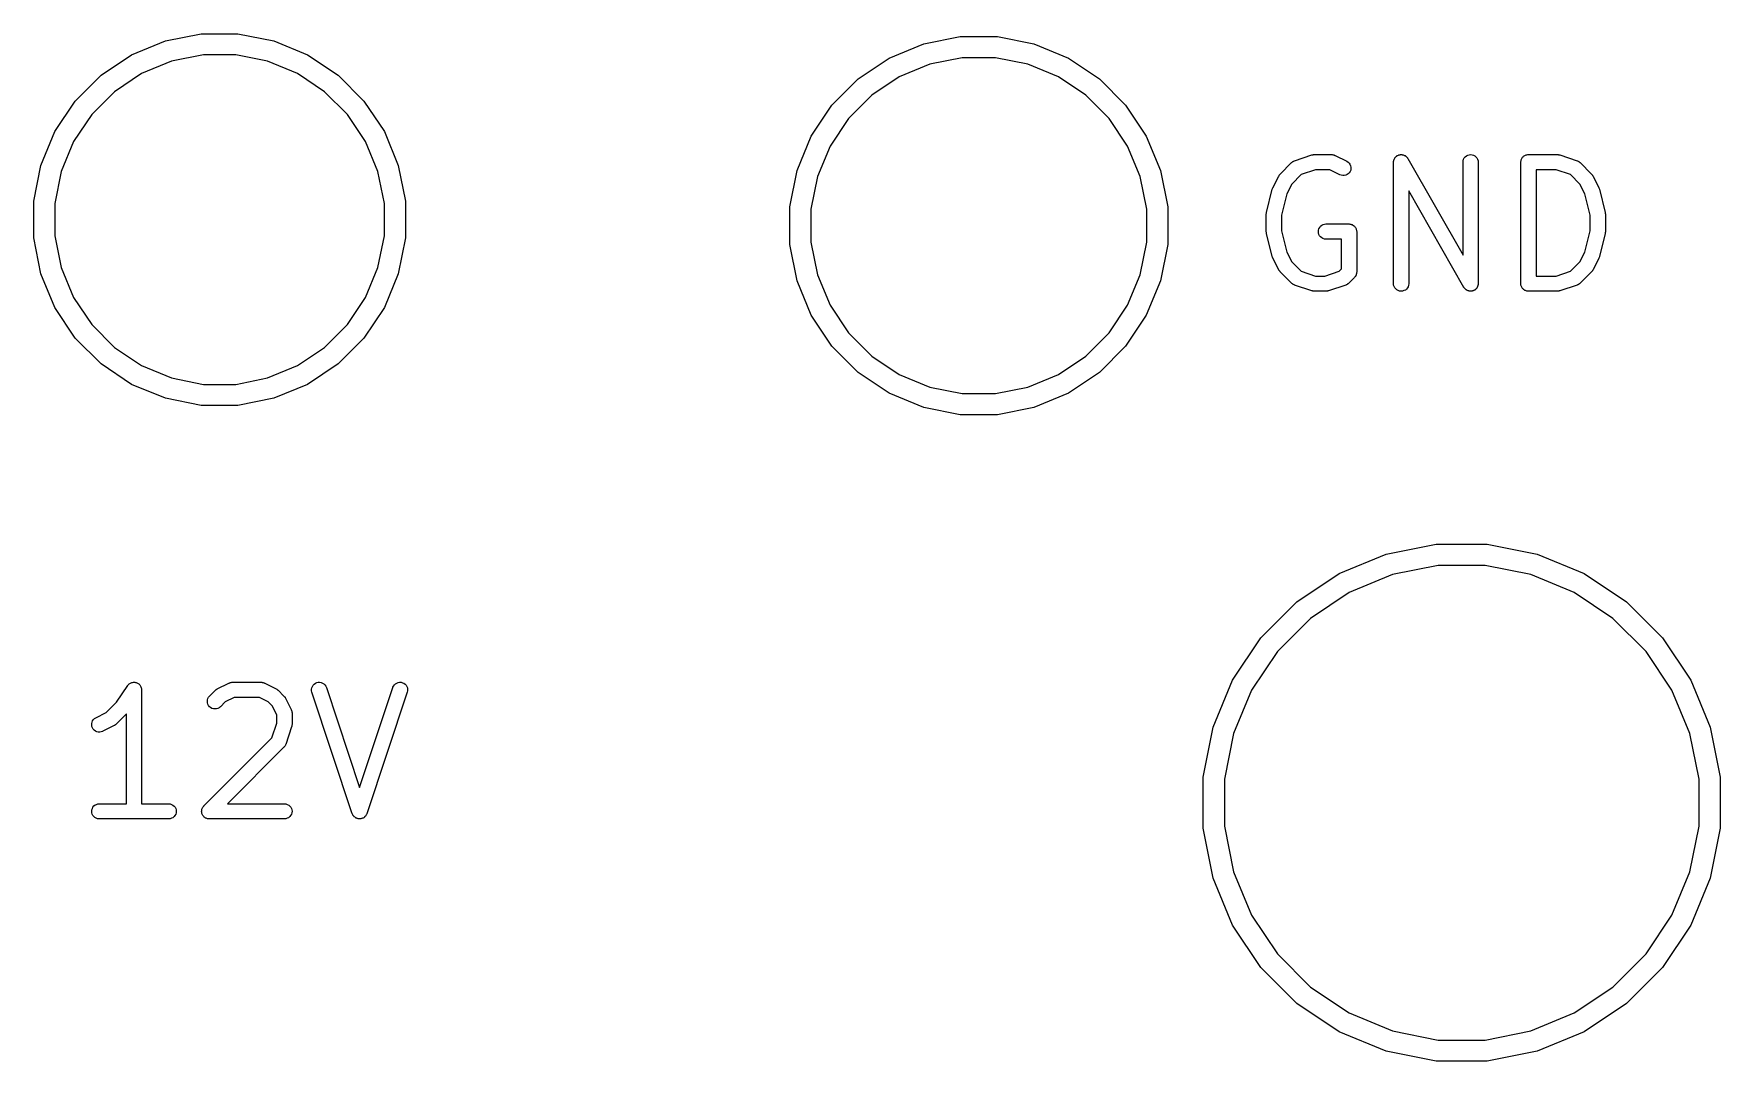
# Model space of a CAD drawing. Extents: x 160.5 to 231.1, y -123.8 to -81.5.
# Drawn here: x 215.37 to 226.47, y -116.48 to -109.72 of the extents above; entities that cross this region are included whole.
import ezdxf

# ---------------------------------------------------------------- set-up
doc = ezdxf.new("R2010")
doc.units = 0
doc.layers.add('BLACK', color=7, linetype='CONTINUOUS')

msp = doc.modelspace()

# ---------------------------------------------------------------- linework, layer by layer
at = {"layer": 'BLACK', "linetype": 'CONTINUOUS'}
for p, q in [((216.233, -109.763), (216.469, -109.716)), ((216.469, -109.716), (216.711, -109.716)), ((216.711, -109.716), (216.947, -109.763)), ((221.227, -109.783), (221.467, -109.735)), ((221.467, -109.735), (221.713, -109.735)), ((221.713, -109.735), (221.953, -109.783)), ((216.01, -109.855), (216.233, -109.763)), ((216.947, -109.763), (217.17, -109.855)), ((221, -109.877), (221.227, -109.783)), ((221.953, -109.783), (222.18, -109.877)), ((215.81, -109.989), (216.01, -109.855)), ((216.274, -109.897), (216.076, -109.979)), ((216.483, -109.855), (216.274, -109.897)), ((216.697, -109.855), (216.483, -109.855)), ((216.906, -109.897), (216.697, -109.855)), ((217.104, -109.979), (216.906, -109.897)), ((217.17, -109.855), (217.37, -109.989)), ((220.796, -110.013), (221, -109.877)), ((221.267, -109.917), (221.066, -110)), ((221.481, -109.874), (221.267, -109.917)), ((221.699, -109.874), (221.481, -109.874)), ((221.913, -109.917), (221.699, -109.874)), ((222.114, -110), (221.913, -109.917)), ((222.18, -109.877), (222.384, -110.013)), ((215.639, -110.16), (215.81, -109.989)), ((216.076, -109.979), (215.899, -110.098)), ((217.281, -110.098), (217.104, -109.979)), ((217.37, -109.989), (217.541, -110.16)), ((220.623, -110.186), (220.796, -110.013)), ((221.066, -110), (220.885, -110.121)), ((222.295, -110.121), (222.114, -110)), ((222.384, -110.013), (222.557, -110.186)), ((215.505, -110.36), (215.639, -110.16)), ((215.899, -110.098), (215.748, -110.249)), ((217.432, -110.249), (217.281, -110.098)), ((217.541, -110.16), (217.675, -110.36)), ((220.885, -110.121), (220.731, -110.275)), ((222.449, -110.275), (222.295, -110.121)), ((215.748, -110.249), (215.629, -110.426)), ((217.551, -110.426), (217.432, -110.249)), ((220.487, -110.39), (220.623, -110.186)), ((220.731, -110.275), (220.61, -110.456)), ((222.57, -110.456), (222.449, -110.275)), ((222.557, -110.186), (222.693, -110.39)), ((215.413, -110.583), (215.505, -110.36)), ((217.675, -110.36), (217.767, -110.583)), ((220.393, -110.617), (220.487, -110.39)), ((222.693, -110.39), (222.787, -110.617)), ((215.629, -110.426), (215.547, -110.624)), ((217.633, -110.624), (217.551, -110.426)), ((220.61, -110.456), (220.527, -110.657)), ((222.653, -110.657), (222.57, -110.456)), ((223.67, -110.553), (223.784, -110.514)), ((223.784, -110.514), (223.785, -110.514)), ((223.785, -110.514), (223.788, -110.514)), ((223.788, -110.514), (223.79, -110.513)), ((223.79, -110.513), (223.792, -110.513)), ((223.792, -110.513), (223.794, -110.512)), ((223.794, -110.512), (223.797, -110.512)), ((223.797, -110.512), (223.8, -110.512)), ((223.8, -110.512), (223.914, -110.512)), ((223.914, -110.512), (223.915, -110.512)), ((223.915, -110.512), (223.916, -110.512)), ((223.916, -110.512), (223.918, -110.512)), ((223.918, -110.512), (223.921, -110.513)), ((223.921, -110.513), (223.925, -110.513)), ((223.925, -110.513), (223.926, -110.513)), ((223.926, -110.513), (223.928, -110.514)), ((223.928, -110.514), (223.931, -110.515)), ((224.354, -110.515), (224.356, -110.514)), ((224.356, -110.514), (224.359, -110.514)), ((224.359, -110.514), (224.362, -110.513)), ((224.362, -110.513), (224.364, -110.513)), ((224.364, -110.513), (224.365, -110.512)), ((224.365, -110.512), (224.369, -110.512)), ((224.369, -110.512), (224.372, -110.512)), ((224.372, -110.512), (224.373, -110.512)), ((224.373, -110.512), (224.375, -110.512)), ((224.375, -110.512), (224.378, -110.513)), ((224.378, -110.513), (224.381, -110.513)), ((224.381, -110.513), (224.383, -110.513)), ((224.383, -110.513), (224.385, -110.514)), ((224.385, -110.514), (224.388, -110.515)), ((224.81, -110.516), (224.819, -110.513)), ((224.819, -110.513), (224.829, -110.512)), ((224.829, -110.512), (224.839, -110.513)), ((224.839, -110.513), (224.848, -110.516)), ((225.191, -110.516), (225.195, -110.514)), ((225.195, -110.514), (225.2, -110.513)), ((225.2, -110.513), (225.205, -110.512)), ((225.2, -110.513), (225.2, -110.513)), ((225.2, -110.513), (225.2, -110.513)), ((225.205, -110.512), (225.21, -110.512)), ((225.21, -110.512), (225.4, -110.512)), ((225.4, -110.512), (225.401, -110.512)), ((225.401, -110.512), (225.403, -110.512)), ((225.403, -110.512), (225.406, -110.512)), ((225.406, -110.512), (225.408, -110.513)), ((225.408, -110.513), (225.41, -110.513)), ((225.41, -110.513), (225.413, -110.514)), ((225.413, -110.514), (225.416, -110.514)), ((225.416, -110.514), (225.53, -110.553)), ((215.366, -110.819), (215.413, -110.583)), ((215.547, -110.624), (215.505, -110.833)), ((217.675, -110.833), (217.633, -110.624)), ((217.767, -110.583), (217.814, -110.819)), ((220.345, -110.857), (220.393, -110.617)), ((222.787, -110.617), (222.835, -110.857)), ((223.574, -110.641), (223.65, -110.565)), ((223.65, -110.565), (223.651, -110.564)), ((223.651, -110.564), (223.652, -110.563)), ((223.652, -110.563), (223.653, -110.562)), ((223.653, -110.562), (223.656, -110.56)), ((223.656, -110.56), (223.658, -110.558)), ((223.658, -110.558), (223.66, -110.557)), ((223.66, -110.557), (223.661, -110.557)), ((223.661, -110.557), (223.664, -110.555)), ((223.664, -110.555), (223.667, -110.554)), ((223.667, -110.554), (223.669, -110.553)), ((223.669, -110.553), (223.67, -110.553)), ((223.808, -110.612), (223.713, -110.644)), ((223.902, -110.612), (223.808, -110.612)), ((223.968, -110.645), (223.902, -110.612)), ((223.931, -110.515), (223.934, -110.516)), ((223.934, -110.516), (223.935, -110.517)), ((223.935, -110.517), (223.937, -110.517)), ((223.937, -110.517), (224.013, -110.555)), ((224.013, -110.555), (224.013, -110.556)), ((224.013, -110.556), (224.022, -110.561)), ((224.022, -110.561), (224.029, -110.568)), ((224.029, -110.568), (224.034, -110.576)), ((224.035, -110.623), (224.03, -110.631)), ((224.034, -110.576), (224.038, -110.585)), ((224.039, -110.614), (224.035, -110.623)), ((224.038, -110.585), (224.04, -110.594)), ((224.04, -110.604), (224.039, -110.614)), ((224.04, -110.594), (224.04, -110.604)), ((224.321, -110.561), (224.322, -110.56)), ((224.321, -110.562), (224.321, -110.561)), ((224.321, -111.362), (224.321, -110.562)), ((224.322, -110.555), (224.323, -110.552)), ((224.322, -110.558), (224.322, -110.555)), ((224.322, -110.56), (224.322, -110.558)), ((224.323, -110.548), (224.325, -110.545)), ((224.323, -110.55), (224.323, -110.548)), ((224.323, -110.552), (224.323, -110.55)), ((224.325, -110.542), (224.326, -110.541)), ((224.325, -110.545), (224.325, -110.542)), ((224.326, -110.541), (224.327, -110.539)), ((224.327, -110.539), (224.329, -110.536)), ((224.329, -110.536), (224.33, -110.534)), ((224.33, -110.534), (224.331, -110.532)), ((224.331, -110.532), (224.332, -110.531)), ((224.332, -110.531), (224.334, -110.529)), ((224.334, -110.529), (224.336, -110.526)), ((224.336, -110.526), (224.338, -110.525)), ((224.338, -110.525), (224.339, -110.524)), ((224.339, -110.524), (224.342, -110.522)), ((224.342, -110.522), (224.344, -110.52)), ((224.344, -110.52), (224.346, -110.519)), ((224.346, -110.519), (224.347, -110.518)), ((224.347, -110.518), (224.35, -110.517)), ((224.35, -110.517), (224.353, -110.516)), ((224.353, -110.516), (224.354, -110.515)), ((224.388, -110.515), (224.391, -110.516)), ((224.391, -110.516), (224.392, -110.517)), ((224.392, -110.517), (224.394, -110.517)), ((224.394, -110.517), (224.397, -110.519)), ((224.397, -110.519), (224.399, -110.52)), ((224.399, -110.52), (224.401, -110.522)), ((224.401, -110.522), (224.402, -110.522)), ((224.402, -110.522), (224.404, -110.525)), ((224.404, -110.525), (224.407, -110.527)), ((224.407, -110.527), (224.408, -110.528)), ((224.408, -110.528), (224.409, -110.529)), ((224.409, -110.529), (224.411, -110.532)), ((224.411, -110.532), (224.413, -110.534)), ((224.413, -110.534), (224.414, -110.536)), ((224.414, -110.536), (224.415, -110.537)), ((224.415, -110.537), (224.779, -111.174)), ((224.779, -110.561), (224.78, -110.552)), ((224.779, -110.562), (224.779, -110.561)), ((224.779, -111.174), (224.779, -110.562)), ((224.78, -110.552), (224.783, -110.542)), ((224.783, -110.542), (224.787, -110.534)), ((224.787, -110.534), (224.794, -110.526)), ((224.794, -110.526), (224.801, -110.52)), ((224.801, -110.52), (224.81, -110.516)), ((224.848, -110.516), (224.857, -110.52)), ((224.857, -110.52), (224.864, -110.527)), ((224.864, -110.527), (224.87, -110.534)), ((224.87, -110.534), (224.875, -110.543)), ((224.875, -110.543), (224.878, -110.552)), ((224.878, -110.552), (224.879, -110.562)), ((224.879, -110.562), (224.879, -111.362)), ((225.16, -110.557), (225.161, -110.552)), ((225.16, -110.561), (225.16, -110.557)), ((225.16, -110.562), (225.16, -110.561)), ((225.16, -111.362), (225.16, -110.562)), ((225.16, -110.562), (225.16, -110.562)), ((225.16, -110.562), (225.16, -110.562)), ((225.16, -110.562), (225.16, -110.562)), ((225.161, -110.552), (225.162, -110.547)), ((225.161, -110.552), (225.161, -110.552)), ((225.161, -110.552), (225.161, -110.552)), ((225.162, -110.547), (225.163, -110.543)), ((225.163, -110.543), (225.164, -110.542)), ((225.164, -110.542), (225.166, -110.538)), ((225.164, -110.542), (225.164, -110.542)), ((225.166, -110.538), (225.168, -110.534)), ((225.168, -110.534), (225.171, -110.53)), ((225.168, -110.534), (225.168, -110.534)), ((225.168, -110.534), (225.168, -110.534)), ((225.171, -110.53), (225.174, -110.526)), ((225.174, -110.526), (225.174, -110.526)), ((225.174, -110.526), (225.175, -110.526)), ((225.175, -110.526), (225.178, -110.523)), ((225.178, -110.523), (225.182, -110.52)), ((225.182, -110.52), (225.186, -110.518)), ((225.182, -110.52), (225.182, -110.52)), ((225.182, -110.52), (225.182, -110.52)), ((225.186, -110.518), (225.19, -110.516)), ((225.19, -110.516), (225.191, -110.516)), ((225.191, -110.516), (225.191, -110.516)), ((225.26, -110.612), (225.26, -111.312)), ((225.392, -110.612), (225.26, -110.612)), ((225.487, -110.644), (225.392, -110.612)), ((225.53, -110.553), (225.531, -110.553)), ((225.531, -110.553), (225.532, -110.553)), ((225.532, -110.553), (225.533, -110.554)), ((225.533, -110.554), (225.537, -110.555)), ((225.537, -110.555), (225.54, -110.557)), ((225.54, -110.557), (225.541, -110.558)), ((225.541, -110.558), (225.542, -110.558)), ((225.542, -110.558), (225.545, -110.561)), ((225.545, -110.561), (225.548, -110.563)), ((225.548, -110.563), (225.549, -110.564)), ((225.549, -110.564), (225.55, -110.565)), ((225.55, -110.565), (225.626, -110.641)), ((220.527, -110.657), (220.484, -110.871)), ((222.696, -110.871), (222.653, -110.657)), ((223.523, -110.739), (223.525, -110.735)), ((223.525, -110.735), (223.527, -110.73)), ((223.527, -110.73), (223.565, -110.654)), ((223.527, -110.73), (223.527, -110.73)), ((223.527, -110.73), (223.527, -110.73)), ((223.565, -110.653), (223.567, -110.651)), ((223.565, -110.654), (223.565, -110.653)), ((223.567, -110.651), (223.568, -110.648)), ((223.568, -110.648), (223.569, -110.647)), ((223.569, -110.647), (223.57, -110.645)), ((223.57, -110.645), (223.572, -110.643)), ((223.572, -110.643), (223.574, -110.641)), ((223.651, -110.706), (223.619, -110.77)), ((223.713, -110.644), (223.651, -110.706)), ((223.977, -110.648), (223.968, -110.645)), ((223.987, -110.65), (223.977, -110.648)), ((223.997, -110.65), (223.987, -110.65)), ((224.006, -110.647), (223.997, -110.65)), ((224.015, -110.644), (224.006, -110.647)), ((224.023, -110.638), (224.015, -110.644)), ((224.03, -110.631), (224.023, -110.638)), ((225.549, -110.706), (225.487, -110.644)), ((225.581, -110.77), (225.549, -110.706)), ((225.626, -110.641), (225.626, -110.641)), ((225.626, -110.641), (225.628, -110.644)), ((225.628, -110.644), (225.63, -110.646)), ((225.63, -110.646), (225.631, -110.647)), ((225.631, -110.647), (225.632, -110.649)), ((225.632, -110.649), (225.634, -110.651)), ((225.634, -110.651), (225.635, -110.654)), ((225.635, -110.654), (225.673, -110.73)), ((225.673, -110.73), (225.674, -110.731)), ((225.674, -110.731), (225.674, -110.731)), ((225.674, -110.731), (225.674, -110.731)), ((225.674, -110.731), (225.675, -110.735)), ((225.675, -110.735), (225.677, -110.74)), ((215.366, -111.061), (215.366, -110.819)), ((215.505, -110.833), (215.505, -111.047)), ((217.675, -111.047), (217.675, -110.833)), ((217.814, -110.819), (217.814, -111.061)), ((223.485, -110.893), (223.523, -110.74)), ((223.523, -110.74), (223.523, -110.739)), ((223.523, -110.739), (223.523, -110.739)), ((223.523, -110.74), (223.523, -110.74)), ((223.619, -110.77), (223.583, -110.911)), ((224.785, -111.387), (224.421, -110.75)), ((224.421, -110.75), (224.421, -111.362)), ((225.617, -110.911), (225.581, -110.77)), ((225.677, -110.74), (225.677, -110.74)), ((225.677, -110.74), (225.677, -110.74)), ((225.677, -110.74), (225.715, -110.893)), ((220.345, -111.103), (220.345, -110.857)), ((220.484, -110.871), (220.484, -111.089)), ((222.696, -111.089), (222.696, -110.871)), ((222.835, -110.857), (222.835, -111.103)), ((223.483, -110.902), (223.484, -110.898)), ((223.483, -110.903), (223.483, -110.902)), ((223.483, -110.904), (223.483, -110.903)), ((223.483, -110.905), (223.483, -110.904)), ((223.483, -111.019), (223.483, -110.905)), ((223.484, -110.898), (223.484, -110.894)), ((223.484, -110.894), (223.485, -110.894)), ((223.485, -110.894), (223.485, -110.893)), ((223.583, -110.911), (223.583, -111.013)), ((225.617, -111.013), (225.617, -110.911)), ((225.715, -110.893), (225.715, -110.893)), ((225.715, -110.893), (225.715, -110.894)), ((225.715, -110.894), (225.716, -110.895)), ((225.716, -110.895), (225.716, -110.899)), ((225.716, -110.899), (225.717, -110.903)), ((225.717, -110.903), (225.717, -110.904)), ((225.717, -110.904), (225.717, -110.905)), ((225.717, -110.905), (225.717, -111.019)), ((215.413, -111.297), (215.366, -111.061)), ((215.505, -111.047), (215.547, -111.256)), ((217.633, -111.256), (217.675, -111.047)), ((217.814, -111.061), (217.767, -111.297)), ((223.483, -111.02), (223.483, -111.019)), ((223.483, -111.021), (223.483, -111.02)), ((223.484, -111.025), (223.483, -111.021)), ((223.484, -111.029), (223.484, -111.025)), ((223.485, -111.03), (223.484, -111.029)), ((223.485, -111.031), (223.485, -111.03)), ((223.485, -111.03), (223.485, -111.03)), ((223.523, -111.184), (223.485, -111.031)), ((223.583, -111.013), (223.619, -111.154)), ((223.826, -111.019), (223.827, -111.009)), ((223.827, -111.028), (223.826, -111.019)), ((223.827, -111.009), (223.83, -111)), ((223.83, -111.038), (223.827, -111.028)), ((223.83, -111), (223.835, -110.991)), ((223.834, -111.046), (223.83, -111.038)), ((223.84, -111.054), (223.834, -111.046)), ((223.835, -110.991), (223.841, -110.984)), ((223.848, -111.06), (223.84, -111.054)), ((223.841, -110.984), (223.849, -110.977)), ((223.856, -111.065), (223.848, -111.06)), ((223.849, -110.977), (223.857, -110.973)), ((223.866, -111.068), (223.856, -111.065)), ((223.857, -110.973), (223.866, -110.97)), ((223.866, -110.97), (223.876, -110.969)), ((223.875, -111.069), (223.866, -111.068)), ((223.876, -111.069), (223.875, -111.069)), ((223.876, -110.969), (224.029, -110.969)), ((223.979, -111.069), (223.876, -111.069)), ((223.979, -111.265), (223.979, -111.069)), ((224.029, -110.969), (224.029, -110.969)), ((224.029, -110.969), (224.029, -110.969)), ((224.029, -110.969), (224.029, -110.969)), ((224.029, -110.969), (224.029, -110.969)), ((224.029, -110.969), (224.034, -110.97)), ((224.034, -110.97), (224.039, -110.97)), ((224.039, -110.97), (224.039, -110.97)), ((224.039, -110.97), (224.039, -110.97)), ((224.039, -110.97), (224.043, -110.972)), ((224.043, -110.972), (224.048, -110.973)), ((224.048, -110.973), (224.048, -110.973)), ((224.048, -110.973), (224.048, -110.973)), ((224.048, -110.973), (224.052, -110.975)), ((224.052, -110.975), (224.057, -110.978)), ((224.057, -110.978), (224.057, -110.978)), ((224.057, -110.978), (224.057, -110.978)), ((224.057, -110.978), (224.06, -110.981)), ((224.06, -110.981), (224.064, -110.984)), ((224.064, -110.984), (224.064, -110.984)), ((224.064, -110.984), (224.064, -110.984)), ((224.064, -110.984), (224.067, -110.988)), ((224.067, -110.988), (224.07, -110.991)), ((224.07, -110.991), (224.07, -110.992)), ((224.07, -110.992), (224.07, -110.992)), ((224.07, -110.992), (224.073, -110.996)), ((224.073, -110.996), (224.075, -111)), ((224.075, -111), (224.075, -111)), ((224.075, -111), (224.075, -111)), ((224.075, -111), (224.076, -111.005)), ((224.076, -111.005), (224.078, -111.009)), ((224.078, -111.009), (224.078, -111.01)), ((224.078, -111.01), (224.078, -111.01)), ((224.078, -111.01), (224.078, -111.014)), ((224.078, -111.014), (224.079, -111.019)), ((224.079, -111.019), (224.079, -111.286)), ((225.581, -111.154), (225.617, -111.013)), ((225.715, -111.031), (225.677, -111.184)), ((225.716, -111.029), (225.715, -111.03)), ((225.715, -111.03), (225.715, -111.031)), ((225.717, -111.022), (225.716, -111.025)), ((225.716, -111.025), (225.716, -111.029)), ((225.717, -111.019), (225.717, -111.02)), ((225.717, -111.02), (225.717, -111.021)), ((225.717, -111.021), (225.717, -111.022)), ((220.393, -111.343), (220.345, -111.103)), ((220.484, -111.089), (220.527, -111.303)), ((222.653, -111.303), (222.696, -111.089)), ((222.835, -111.103), (222.787, -111.343)), ((223.619, -111.154), (223.651, -111.218)), ((225.549, -111.218), (225.581, -111.154)), ((215.547, -111.256), (215.629, -111.454)), ((217.551, -111.454), (217.633, -111.256)), ((223.525, -111.188), (223.523, -111.184)), ((223.523, -111.184), (223.523, -111.184)), ((223.523, -111.184), (223.523, -111.184)), ((223.526, -111.193), (223.525, -111.188)), ((223.527, -111.194), (223.526, -111.193)), ((223.526, -111.193), (223.526, -111.193)), ((223.526, -111.193), (223.526, -111.193)), ((223.565, -111.27), (223.527, -111.194)), ((223.566, -111.272), (223.565, -111.27)), ((223.568, -111.275), (223.566, -111.272)), ((223.569, -111.276), (223.568, -111.275)), ((223.57, -111.278), (223.569, -111.276)), ((223.572, -111.28), (223.57, -111.278)), ((223.574, -111.282), (223.572, -111.28)), ((223.574, -111.283), (223.574, -111.282)), ((223.65, -111.359), (223.574, -111.283)), ((223.651, -111.218), (223.713, -111.28)), ((223.713, -111.28), (223.808, -111.312)), ((223.868, -111.312), (223.963, -111.28)), ((223.963, -111.28), (223.979, -111.265)), ((224.079, -111.286), (224.078, -111.291)), ((224.078, -111.291), (224.078, -111.296)), ((224.079, -111.286), (224.079, -111.286)), ((224.079, -111.286), (224.079, -111.286)), ((224.079, -111.286), (224.079, -111.286)), ((224.079, -111.286), (224.079, -111.286)), ((225.392, -111.312), (225.487, -111.28)), ((225.487, -111.28), (225.549, -111.218)), ((225.626, -111.283), (225.55, -111.359)), ((225.628, -111.281), (225.626, -111.283)), ((225.63, -111.279), (225.628, -111.281)), ((225.631, -111.277), (225.63, -111.279)), ((225.632, -111.275), (225.631, -111.277)), ((225.633, -111.273), (225.632, -111.275)), ((225.635, -111.271), (225.633, -111.273)), ((225.673, -111.194), (225.635, -111.27)), ((225.635, -111.27), (225.635, -111.271)), ((225.675, -111.189), (225.673, -111.193)), ((225.673, -111.193), (225.673, -111.194)), ((225.673, -111.194), (225.673, -111.194)), ((225.677, -111.185), (225.675, -111.189)), ((225.677, -111.184), (225.677, -111.184)), ((225.677, -111.184), (225.677, -111.184)), ((225.677, -111.184), (225.677, -111.185)), ((215.505, -111.52), (215.413, -111.297)), ((217.767, -111.297), (217.675, -111.52)), ((220.487, -111.57), (220.393, -111.343)), ((220.527, -111.303), (220.61, -111.504)), ((222.57, -111.504), (222.653, -111.303)), ((222.787, -111.343), (222.693, -111.57)), ((223.651, -111.36), (223.65, -111.359)), ((223.652, -111.361), (223.651, -111.36)), ((223.655, -111.363), (223.652, -111.361)), ((223.658, -111.365), (223.655, -111.363)), ((223.659, -111.366), (223.658, -111.365)), ((223.66, -111.367), (223.659, -111.366)), ((223.663, -111.368), (223.66, -111.367)), ((223.666, -111.37), (223.663, -111.368)), ((223.668, -111.37), (223.666, -111.37)), ((223.669, -111.371), (223.668, -111.37)), ((223.67, -111.371), (223.669, -111.371)), ((223.784, -111.409), (223.67, -111.371)), ((223.808, -111.312), (223.868, -111.312)), ((224.006, -111.371), (223.892, -111.409)), ((224.008, -111.371), (224.006, -111.371)), ((224.009, -111.37), (224.008, -111.371)), ((224.012, -111.369), (224.009, -111.37)), ((224.015, -111.367), (224.012, -111.369)), ((224.016, -111.366), (224.015, -111.367)), ((224.018, -111.366), (224.016, -111.366)), ((224.02, -111.364), (224.018, -111.366)), ((224.023, -111.362), (224.02, -111.364)), ((224.024, -111.361), (224.023, -111.362)), ((224.025, -111.36), (224.024, -111.361)), ((224.026, -111.359), (224.025, -111.36)), ((224.064, -111.321), (224.026, -111.359)), ((224.067, -111.317), (224.064, -111.321)), ((224.07, -111.314), (224.067, -111.317)), ((224.072, -111.309), (224.07, -111.314)), ((224.07, -111.314), (224.07, -111.314)), ((224.07, -111.314), (224.07, -111.314)), ((224.075, -111.305), (224.072, -111.309)), ((224.076, -111.301), (224.075, -111.305)), ((224.075, -111.305), (224.075, -111.305)), ((224.075, -111.305), (224.075, -111.305)), ((224.077, -111.296), (224.076, -111.301)), ((224.078, -111.296), (224.077, -111.296)), ((224.078, -111.296), (224.078, -111.296)), ((224.322, -111.372), (224.321, -111.362)), ((224.325, -111.381), (224.322, -111.372)), ((224.33, -111.39), (224.325, -111.381)), ((224.336, -111.397), (224.33, -111.39)), ((224.343, -111.403), (224.336, -111.397)), ((224.352, -111.408), (224.343, -111.403)), ((224.406, -111.398), (224.399, -111.404)), ((224.413, -111.39), (224.406, -111.398)), ((224.417, -111.382), (224.413, -111.39)), ((224.42, -111.372), (224.417, -111.382)), ((224.421, -111.363), (224.42, -111.372)), ((224.421, -111.362), (224.421, -111.363)), ((224.786, -111.388), (224.785, -111.387)), ((224.787, -111.39), (224.786, -111.388)), ((224.789, -111.392), (224.787, -111.39)), ((224.791, -111.395), (224.789, -111.392)), ((224.792, -111.396), (224.791, -111.395)), ((224.793, -111.397), (224.792, -111.396)), ((224.796, -111.399), (224.793, -111.397)), ((224.798, -111.401), (224.796, -111.399)), ((224.799, -111.402), (224.798, -111.401)), ((224.801, -111.403), (224.799, -111.402)), ((224.803, -111.405), (224.801, -111.403)), ((224.858, -111.402), (224.856, -111.404)), ((224.861, -111.4), (224.858, -111.402)), ((224.862, -111.399), (224.861, -111.4)), ((224.864, -111.398), (224.862, -111.399)), ((224.866, -111.395), (224.864, -111.398)), ((224.868, -111.393), (224.866, -111.395)), ((224.869, -111.391), (224.868, -111.393)), ((224.87, -111.39), (224.869, -111.391)), ((224.871, -111.387), (224.87, -111.39)), ((224.873, -111.385), (224.871, -111.387)), ((224.874, -111.383), (224.873, -111.385)), ((224.875, -111.382), (224.874, -111.383)), ((224.877, -111.376), (224.875, -111.379)), ((224.875, -111.379), (224.875, -111.382)), ((224.878, -111.369), (224.877, -111.372)), ((224.877, -111.372), (224.877, -111.374)), ((224.877, -111.374), (224.877, -111.376)), ((224.879, -111.363), (224.878, -111.364)), ((224.878, -111.364), (224.878, -111.366)), ((224.878, -111.366), (224.878, -111.369)), ((224.879, -111.362), (224.879, -111.363)), ((225.16, -111.367), (225.16, -111.362)), ((225.16, -111.371), (225.16, -111.367)), ((225.16, -111.372), (225.16, -111.371)), ((225.16, -111.371), (225.16, -111.371)), ((225.162, -111.376), (225.16, -111.372)), ((225.163, -111.381), (225.162, -111.376)), ((225.166, -111.385), (225.163, -111.381)), ((225.163, -111.381), (225.163, -111.381)), ((225.163, -111.381), (225.163, -111.381)), ((225.168, -111.389), (225.166, -111.385)), ((225.168, -111.39), (225.168, -111.389)), ((225.168, -111.389), (225.168, -111.389)), ((225.171, -111.393), (225.168, -111.39)), ((225.174, -111.397), (225.171, -111.393)), ((225.178, -111.4), (225.174, -111.397)), ((225.174, -111.397), (225.174, -111.397)), ((225.174, -111.397), (225.174, -111.397)), ((225.181, -111.403), (225.178, -111.4)), ((225.182, -111.403), (225.181, -111.403)), ((225.181, -111.403), (225.181, -111.403)), ((225.186, -111.406), (225.182, -111.403)), ((225.26, -111.312), (225.392, -111.312)), ((225.53, -111.371), (225.416, -111.409)), ((225.531, -111.371), (225.53, -111.371)), ((225.533, -111.37), (225.531, -111.371)), ((225.536, -111.369), (225.533, -111.37)), ((225.539, -111.367), (225.536, -111.369)), ((225.54, -111.366), (225.539, -111.367)), ((225.542, -111.366), (225.54, -111.366)), ((225.544, -111.364), (225.542, -111.366)), ((225.547, -111.362), (225.544, -111.364)), ((225.548, -111.361), (225.547, -111.362)), ((225.549, -111.36), (225.548, -111.361)), ((225.55, -111.359), (225.549, -111.36)), ((215.629, -111.454), (215.748, -111.631)), ((217.432, -111.631), (217.551, -111.454)), ((220.61, -111.504), (220.731, -111.685)), ((222.449, -111.685), (222.57, -111.504)), ((223.787, -111.41), (223.784, -111.409)), ((223.79, -111.411), (223.787, -111.41)), ((223.792, -111.411), (223.79, -111.411)), ((223.794, -111.412), (223.792, -111.411)), ((223.797, -111.412), (223.794, -111.412)), ((223.799, -111.412), (223.797, -111.412)), ((223.8, -111.412), (223.799, -111.412)), ((223.876, -111.412), (223.8, -111.412)), ((223.879, -111.412), (223.876, -111.412)), ((223.882, -111.412), (223.879, -111.412)), ((223.884, -111.411), (223.882, -111.412)), ((223.886, -111.411), (223.884, -111.411)), ((223.889, -111.41), (223.886, -111.411)), ((223.891, -111.41), (223.889, -111.41)), ((223.892, -111.409), (223.891, -111.41)), ((224.361, -111.411), (224.352, -111.408)), ((224.371, -111.412), (224.361, -111.411)), ((224.381, -111.411), (224.371, -111.412)), ((224.39, -111.408), (224.381, -111.411)), ((224.399, -111.404), (224.39, -111.408)), ((224.806, -111.407), (224.803, -111.405)), ((224.808, -111.407), (224.806, -111.407)), ((224.809, -111.408), (224.808, -111.407)), ((224.812, -111.409), (224.809, -111.408)), ((224.815, -111.41), (224.812, -111.409)), ((224.817, -111.41), (224.815, -111.41)), ((224.819, -111.411), (224.817, -111.41)), ((224.822, -111.411), (224.819, -111.411)), ((224.825, -111.412), (224.822, -111.411)), ((224.827, -111.412), (224.825, -111.412)), ((224.828, -111.412), (224.827, -111.412)), ((224.831, -111.412), (224.828, -111.412)), ((224.835, -111.412), (224.831, -111.412)), ((224.836, -111.411), (224.835, -111.412)), ((224.838, -111.411), (224.836, -111.411)), ((224.841, -111.41), (224.838, -111.411)), ((224.844, -111.409), (224.841, -111.41)), ((224.846, -111.409), (224.844, -111.409)), ((224.847, -111.408), (224.846, -111.409)), ((224.85, -111.407), (224.847, -111.408)), ((224.853, -111.405), (224.85, -111.407)), ((224.854, -111.405), (224.853, -111.405)), ((224.856, -111.404), (224.854, -111.405)), ((225.19, -111.408), (225.186, -111.406)), ((225.195, -111.409), (225.19, -111.408)), ((225.19, -111.408), (225.19, -111.408)), ((225.19, -111.408), (225.19, -111.408)), ((225.199, -111.411), (225.195, -111.409)), ((225.204, -111.411), (225.199, -111.411)), ((225.199, -111.411), (225.199, -111.411)), ((225.199, -111.411), (225.199, -111.411)), ((225.209, -111.412), (225.204, -111.411)), ((225.21, -111.412), (225.209, -111.412)), ((225.209, -111.412), (225.209, -111.412)), ((225.209, -111.412), (225.209, -111.412)), ((225.209, -111.412), (225.209, -111.412)), ((225.4, -111.412), (225.21, -111.412)), ((225.403, -111.412), (225.4, -111.412)), ((225.406, -111.412), (225.403, -111.412)), ((225.408, -111.411), (225.406, -111.412)), ((225.41, -111.411), (225.408, -111.411)), ((225.412, -111.41), (225.41, -111.411)), ((225.415, -111.41), (225.412, -111.41)), ((225.416, -111.409), (225.415, -111.41)), ((215.639, -111.72), (215.505, -111.52)), ((217.675, -111.52), (217.541, -111.72)), ((220.623, -111.774), (220.487, -111.57)), ((222.693, -111.57), (222.557, -111.774)), ((215.81, -111.891), (215.639, -111.72)), ((215.748, -111.631), (215.899, -111.782)), ((217.281, -111.782), (217.432, -111.631)), ((217.541, -111.72), (217.37, -111.891)), ((220.731, -111.685), (220.885, -111.839)), ((222.295, -111.839), (222.449, -111.685)), ((215.899, -111.782), (216.076, -111.901)), ((217.104, -111.901), (217.281, -111.782)), ((220.796, -111.947), (220.623, -111.774)), ((220.885, -111.839), (221.066, -111.96)), ((222.114, -111.96), (222.295, -111.839)), ((222.557, -111.774), (222.384, -111.947)), ((216.01, -112.025), (215.81, -111.891)), ((216.076, -111.901), (216.274, -111.983)), ((216.906, -111.983), (217.104, -111.901)), ((217.37, -111.891), (217.17, -112.025)), ((221, -112.083), (220.796, -111.947)), ((222.384, -111.947), (222.18, -112.083)), ((216.233, -112.117), (216.01, -112.025)), ((216.274, -111.983), (216.483, -112.025)), ((216.483, -112.025), (216.697, -112.025)), ((216.697, -112.025), (216.906, -111.983)), ((217.17, -112.025), (216.947, -112.117)), ((221.066, -111.96), (221.267, -112.043)), ((221.267, -112.043), (221.481, -112.086)), ((221.699, -112.086), (221.913, -112.043)), ((221.913, -112.043), (222.114, -111.96)), ((216.469, -112.164), (216.233, -112.117)), ((216.711, -112.164), (216.469, -112.164)), ((216.947, -112.117), (216.711, -112.164)), ((221.227, -112.177), (221, -112.083)), ((221.467, -112.225), (221.227, -112.177)), ((221.481, -112.086), (221.699, -112.086)), ((221.953, -112.177), (221.713, -112.225)), ((222.18, -112.083), (221.953, -112.177)), ((221.713, -112.225), (221.467, -112.225)), ((223.964, -113.271), (224.273, -113.143)), ((224.273, -113.143), (224.602, -113.077)), ((224.602, -113.077), (224.938, -113.077)), ((224.938, -113.077), (225.267, -113.143)), ((225.267, -113.143), (225.576, -113.271)), ((223.685, -113.458), (223.964, -113.271)), ((224.314, -113.277), (224.03, -113.395)), ((224.616, -113.217), (224.314, -113.277)), ((224.924, -113.217), (224.616, -113.217)), ((225.226, -113.277), (224.924, -113.217)), ((225.51, -113.395), (225.226, -113.277)), ((225.576, -113.271), (225.855, -113.458)), ((224.03, -113.395), (223.774, -113.566)), ((225.766, -113.566), (225.51, -113.395)), ((223.448, -113.695), (223.685, -113.458)), ((225.855, -113.458), (226.092, -113.695)), ((223.774, -113.566), (223.556, -113.784)), ((225.984, -113.784), (225.766, -113.566)), ((223.261, -113.974), (223.448, -113.695)), ((226.092, -113.695), (226.279, -113.974)), ((223.556, -113.784), (223.385, -114.04)), ((226.155, -114.04), (225.984, -113.784)), ((215.911, -114.119), (215.985, -114.009)), ((215.985, -114.009), (215.988, -114.005)), ((215.985, -114.009), (215.985, -114.009)), ((215.985, -114.009), (215.985, -114.009)), ((215.985, -114.009), (215.985, -114.009)), ((215.985, -114.009), (215.985, -114.009)), ((215.988, -114.005), (215.991, -114.001)), ((215.991, -114.001), (215.995, -113.998)), ((215.991, -114.001), (215.991, -114.001)), ((215.991, -114.001), (215.991, -114.001)), ((215.995, -113.998), (215.999, -113.995)), ((215.999, -113.995), (216.003, -113.993)), ((215.999, -113.995), (215.999, -113.995)), ((215.999, -113.995), (215.999, -113.995)), ((216.003, -113.993), (216.007, -113.991)), ((216.007, -113.991), (216.007, -113.991)), ((216.007, -113.991), (216.008, -113.991)), ((216.008, -113.991), (216.012, -113.989)), ((216.012, -113.989), (216.017, -113.988)), ((216.017, -113.988), (216.022, -113.987)), ((216.017, -113.988), (216.017, -113.988)), ((216.017, -113.988), (216.017, -113.988)), ((216.022, -113.987), (216.027, -113.987)), ((216.027, -113.987), (216.027, -113.987)), ((216.027, -113.987), (216.031, -113.987)), ((216.027, -113.987), (216.027, -113.987)), ((216.031, -113.987), (216.036, -113.988)), ((216.036, -113.988), (216.036, -113.988)), ((216.036, -113.988), (216.036, -113.988)), ((216.036, -113.988), (216.04, -113.989)), ((216.04, -113.989), (216.046, -113.991)), ((216.046, -113.991), (216.046, -113.991)), ((216.046, -113.991), (216.046, -113.991)), ((216.046, -113.991), (216.05, -113.993)), ((216.05, -113.993), (216.054, -113.995)), ((216.054, -113.995), (216.054, -113.995)), ((216.054, -113.995), (216.054, -113.995)), ((216.054, -113.995), (216.058, -113.998)), ((216.058, -113.998), (216.062, -114.002)), ((216.062, -114.002), (216.062, -114.002)), ((216.062, -114.002), (216.062, -114.002)), ((216.062, -114.002), (216.065, -114.005)), ((216.065, -114.005), (216.068, -114.009)), ((216.068, -114.009), (216.068, -114.009)), ((216.068, -114.009), (216.068, -114.009)), ((216.068, -114.009), (216.07, -114.013)), ((216.07, -114.013), (216.072, -114.018)), ((216.072, -114.018), (216.072, -114.018)), ((216.072, -114.018), (216.072, -114.018)), ((216.072, -114.018), (216.074, -114.023)), ((216.074, -114.023), (216.075, -114.027)), ((216.075, -114.027), (216.075, -114.027)), ((216.075, -114.027), (216.075, -114.027)), ((216.075, -114.027), (216.076, -114.032)), ((216.076, -114.032), (216.076, -114.037)), ((216.076, -114.037), (216.076, -114.787)), ((216.524, -114.078), (216.562, -114.04)), ((216.562, -114.04), (216.563, -114.039)), ((216.563, -114.039), (216.565, -114.037)), ((216.565, -114.037), (216.567, -114.035)), ((216.567, -114.035), (216.569, -114.034)), ((216.569, -114.034), (216.57, -114.033)), ((216.57, -114.033), (216.573, -114.032)), ((216.573, -114.032), (216.575, -114.03)), ((216.575, -114.03), (216.651, -113.992)), ((216.651, -113.992), (216.652, -113.992)), ((216.652, -113.992), (216.653, -113.991)), ((216.653, -113.991), (216.655, -113.991)), ((216.655, -113.991), (216.658, -113.99)), ((216.658, -113.99), (216.661, -113.989)), ((216.661, -113.989), (216.663, -113.988)), ((216.663, -113.988), (216.664, -113.988)), ((216.664, -113.988), (216.667, -113.988)), ((216.667, -113.988), (216.671, -113.987)), ((216.671, -113.987), (216.672, -113.987)), ((216.672, -113.987), (216.674, -113.987)), ((216.674, -113.987), (216.864, -113.987)), ((216.864, -113.987), (216.865, -113.987)), ((216.865, -113.987), (216.866, -113.987)), ((216.866, -113.987), (216.868, -113.987)), ((216.868, -113.987), (216.871, -113.988)), ((216.871, -113.988), (216.875, -113.988)), ((216.875, -113.988), (216.876, -113.988)), ((216.876, -113.988), (216.878, -113.989)), ((216.878, -113.989), (216.881, -113.99)), ((216.881, -113.99), (216.884, -113.991)), ((216.884, -113.991), (216.885, -113.992)), ((216.885, -113.992), (216.887, -113.992)), ((216.887, -113.992), (216.963, -114.03)), ((216.963, -114.03), (216.963, -114.031)), ((216.963, -114.031), (216.966, -114.032)), ((216.966, -114.032), (216.968, -114.033)), ((216.968, -114.033), (216.97, -114.035)), ((216.97, -114.035), (216.972, -114.036)), ((216.972, -114.036), (216.974, -114.038)), ((216.974, -114.038), (216.976, -114.04)), ((216.976, -114.04), (217.014, -114.078)), ((217.195, -114.033), (217.197, -114.023)), ((217.196, -114.043), (217.195, -114.033)), ((217.198, -114.052), (217.196, -114.043)), ((217.197, -114.023), (217.201, -114.014)), ((217.198, -114.053), (217.198, -114.052)), ((217.464, -114.853), (217.198, -114.053)), ((217.201, -114.014), (217.206, -114.006)), ((217.206, -114.006), (217.213, -113.999)), ((217.213, -113.999), (217.221, -113.993)), ((217.221, -113.993), (217.23, -113.989)), ((217.23, -113.989), (217.239, -113.987)), ((217.239, -113.987), (217.249, -113.987)), ((217.249, -113.987), (217.259, -113.989)), ((217.259, -113.989), (217.268, -113.992)), ((217.268, -113.992), (217.276, -113.997)), ((217.276, -113.997), (217.283, -114.004)), ((217.283, -114.004), (217.289, -114.012)), ((217.289, -114.012), (217.293, -114.021)), ((217.293, -114.021), (217.512, -114.679)), ((217.512, -114.679), (217.731, -114.021)), ((217.826, -114.053), (217.559, -114.853)), ((217.731, -114.02), (217.735, -114.012)), ((217.731, -114.021), (217.731, -114.02)), ((217.735, -114.012), (217.741, -114.004)), ((217.741, -114.004), (217.748, -113.997)), ((217.748, -113.997), (217.757, -113.992)), ((217.757, -113.992), (217.766, -113.989)), ((217.766, -113.989), (217.775, -113.987)), ((217.775, -113.987), (217.785, -113.987)), ((217.785, -113.987), (217.795, -113.99)), ((217.795, -113.99), (217.804, -113.994)), ((217.804, -113.994), (217.812, -113.999)), ((217.812, -113.999), (217.818, -114.006)), ((217.818, -114.006), (217.823, -114.015)), ((217.823, -114.015), (217.827, -114.024)), ((217.828, -114.043), (217.826, -114.053)), ((217.827, -114.024), (217.828, -114.033)), ((217.828, -114.033), (217.828, -114.043)), ((223.133, -114.283), (223.261, -113.974)), ((223.385, -114.04), (223.267, -114.324)), ((226.273, -114.324), (226.155, -114.04)), ((226.279, -113.974), (226.407, -114.283)), ((215.844, -114.186), (215.911, -114.119)), ((216.51, -114.113), (216.511, -114.103)), ((216.51, -114.123), (216.51, -114.113)), ((216.513, -114.132), (216.51, -114.123)), ((216.511, -114.103), (216.513, -114.094)), ((216.513, -114.094), (216.518, -114.085)), ((216.518, -114.141), (216.513, -114.132)), ((216.518, -114.085), (216.524, -114.078)), ((216.524, -114.148), (216.518, -114.141)), ((216.531, -114.154), (216.524, -114.148)), ((216.54, -114.159), (216.531, -114.154)), ((216.549, -114.162), (216.54, -114.159)), ((216.559, -114.163), (216.549, -114.162)), ((216.569, -114.162), (216.559, -114.163)), ((216.578, -114.16), (216.569, -114.162)), ((216.587, -114.155), (216.578, -114.16)), ((216.594, -114.149), (216.587, -114.155)), ((216.595, -114.148), (216.594, -114.149)), ((216.627, -114.116), (216.595, -114.148)), ((216.686, -114.087), (216.627, -114.116)), ((216.852, -114.087), (216.686, -114.087)), ((216.911, -114.116), (216.852, -114.087)), ((216.937, -114.143), (216.911, -114.116)), ((216.967, -114.201), (216.937, -114.143)), ((217.014, -114.078), (217.014, -114.078)), ((217.014, -114.078), (217.016, -114.08)), ((217.016, -114.08), (217.018, -114.082)), ((217.018, -114.082), (217.019, -114.084)), ((217.019, -114.084), (217.021, -114.086)), ((217.021, -114.086), (217.022, -114.088)), ((217.022, -114.088), (217.023, -114.091)), ((217.023, -114.091), (217.061, -114.167)), ((217.061, -114.167), (217.062, -114.168)), ((217.062, -114.168), (217.062, -114.169)), ((217.062, -114.169), (217.063, -114.17)), ((217.063, -114.17), (217.064, -114.174)), ((217.064, -114.174), (217.065, -114.177)), ((217.065, -114.177), (217.065, -114.178)), ((217.065, -114.178), (217.066, -114.18)), ((215.748, -114.259), (215.75, -114.249)), ((215.748, -114.269), (215.748, -114.259)), ((215.749, -114.278), (215.748, -114.269)), ((215.753, -114.288), (215.749, -114.278)), ((215.75, -114.249), (215.754, -114.241)), ((215.758, -114.296), (215.753, -114.288)), ((215.754, -114.241), (215.76, -114.233)), ((215.76, -114.233), (215.767, -114.226)), ((215.767, -114.226), (215.775, -114.221)), ((215.775, -114.221), (215.844, -114.186)), ((215.896, -114.272), (215.82, -114.31)), ((215.899, -114.271), (215.896, -114.272)), ((215.901, -114.269), (215.899, -114.271)), ((215.903, -114.268), (215.901, -114.269)), ((215.904, -114.267), (215.903, -114.268)), ((215.906, -114.265), (215.904, -114.267)), ((215.909, -114.263), (215.906, -114.265)), ((215.976, -114.196), (215.909, -114.263)), ((215.909, -114.263), (215.909, -114.263)), ((215.976, -114.787), (215.976, -114.196)), ((216.935, -114.353), (216.967, -114.257)), ((216.967, -114.257), (216.967, -114.201)), ((217.064, -114.281), (217.026, -114.396)), ((217.065, -114.279), (217.064, -114.281)), ((217.066, -114.276), (217.065, -114.279)), ((217.066, -114.18), (217.066, -114.183)), ((217.066, -114.183), (217.067, -114.186)), ((217.067, -114.266), (217.066, -114.269)), ((217.066, -114.269), (217.066, -114.272)), ((217.066, -114.272), (217.066, -114.274)), ((217.066, -114.274), (217.066, -114.276)), ((217.067, -114.186), (217.067, -114.188)), ((217.067, -114.188), (217.067, -114.189)), ((217.067, -114.189), (217.067, -114.265)), ((217.067, -114.265), (217.067, -114.266)), ((223.067, -114.612), (223.133, -114.283)), ((226.407, -114.283), (226.473, -114.612)), ((215.765, -114.303), (215.758, -114.296)), ((215.772, -114.309), (215.765, -114.303)), ((215.781, -114.313), (215.772, -114.309)), ((215.791, -114.315), (215.781, -114.313)), ((215.801, -114.315), (215.791, -114.315)), ((215.81, -114.314), (215.801, -114.315)), ((215.819, -114.311), (215.81, -114.314)), ((215.82, -114.31), (215.819, -114.311)), ((216.486, -114.801), (216.935, -114.353)), ((217.023, -114.402), (217.022, -114.405)), ((217.025, -114.399), (217.023, -114.402)), ((217.026, -114.396), (217.025, -114.398)), ((217.025, -114.398), (217.025, -114.399)), ((217.026, -114.396), (217.026, -114.396)), ((223.267, -114.324), (223.207, -114.626)), ((226.333, -114.626), (226.273, -114.324)), ((217.014, -114.415), (216.642, -114.787)), ((217.015, -114.414), (217.014, -114.415)), ((217.016, -114.413), (217.015, -114.414)), ((217.018, -114.41), (217.016, -114.413)), ((217.02, -114.408), (217.018, -114.41)), ((217.021, -114.406), (217.02, -114.408)), ((217.022, -114.405), (217.021, -114.406)), ((223.067, -114.948), (223.067, -114.612)), ((226.473, -114.612), (226.473, -114.948)), ((223.207, -114.626), (223.207, -114.934)), ((226.333, -114.934), (226.333, -114.626)), ((215.748, -114.837), (215.749, -114.827)), ((215.749, -114.846), (215.748, -114.837)), ((215.749, -114.827), (215.752, -114.818)), ((215.751, -114.856), (215.749, -114.846)), ((215.752, -114.818), (215.756, -114.809)), ((215.756, -114.809), (215.762, -114.801)), ((215.762, -114.801), (215.77, -114.795)), ((215.77, -114.795), (215.779, -114.791)), ((215.779, -114.791), (215.788, -114.788)), ((215.788, -114.788), (215.798, -114.787)), ((215.798, -114.787), (215.976, -114.787)), ((216.076, -114.787), (216.255, -114.787)), ((216.255, -114.787), (216.255, -114.787)), ((216.255, -114.787), (216.265, -114.788)), ((216.265, -114.788), (216.274, -114.791)), ((216.274, -114.791), (216.283, -114.796)), ((216.283, -114.796), (216.29, -114.802)), ((216.29, -114.802), (216.297, -114.81)), ((216.297, -114.81), (216.301, -114.818)), ((216.301, -114.818), (216.304, -114.828)), ((216.304, -114.828), (216.305, -114.837)), ((216.305, -114.837), (216.304, -114.847)), ((216.471, -114.837), (216.472, -114.832)), ((216.472, -114.842), (216.471, -114.837)), ((216.471, -114.837), (216.471, -114.837)), ((216.471, -114.837), (216.471, -114.837)), ((216.472, -114.827), (216.474, -114.822)), ((216.472, -114.832), (216.472, -114.827)), ((216.472, -114.827), (216.472, -114.827)), ((216.472, -114.827), (216.472, -114.827)), ((216.472, -114.846), (216.472, -114.842)), ((216.474, -114.851), (216.472, -114.846)), ((216.472, -114.846), (216.472, -114.846)), ((216.472, -114.846), (216.472, -114.846)), ((216.474, -114.822), (216.475, -114.818)), ((216.475, -114.818), (216.478, -114.813)), ((216.475, -114.818), (216.475, -114.818)), ((216.475, -114.818), (216.475, -114.818)), ((216.478, -114.813), (216.48, -114.809)), ((216.48, -114.809), (216.483, -114.805)), ((216.48, -114.809), (216.48, -114.809)), ((216.48, -114.809), (216.48, -114.809)), ((216.483, -114.805), (216.486, -114.802)), ((216.486, -114.802), (216.486, -114.801)), ((216.486, -114.801), (216.486, -114.801)), ((216.486, -114.801), (216.486, -114.801)), ((216.642, -114.787), (217.017, -114.787)), ((217.017, -114.787), (217.017, -114.787)), ((217.017, -114.787), (217.027, -114.788)), ((217.027, -114.788), (217.036, -114.791)), ((217.036, -114.791), (217.045, -114.796)), ((217.045, -114.796), (217.052, -114.802)), ((217.052, -114.802), (217.059, -114.81)), ((217.059, -114.81), (217.063, -114.818)), ((217.063, -114.818), (217.066, -114.828)), ((217.066, -114.828), (217.067, -114.837)), ((217.067, -114.837), (217.066, -114.847)), ((215.756, -114.864), (215.751, -114.856)), ((215.762, -114.872), (215.756, -114.864)), ((215.769, -114.878), (215.762, -114.872)), ((215.778, -114.883), (215.769, -114.878)), ((215.787, -114.886), (215.778, -114.883)), ((215.797, -114.887), (215.787, -114.886)), ((215.798, -114.887), (215.797, -114.887)), ((216.255, -114.887), (215.798, -114.887)), ((216.264, -114.886), (216.255, -114.887)), ((216.274, -114.883), (216.264, -114.886)), ((216.282, -114.879), (216.274, -114.883)), ((216.29, -114.872), (216.282, -114.879)), ((216.296, -114.865), (216.29, -114.872)), ((216.301, -114.856), (216.296, -114.865)), ((216.304, -114.847), (216.301, -114.856)), ((216.475, -114.856), (216.474, -114.851)), ((216.477, -114.86), (216.475, -114.856)), ((216.475, -114.856), (216.475, -114.856)), ((216.475, -114.856), (216.475, -114.856)), ((216.48, -114.864), (216.477, -114.86)), ((216.483, -114.868), (216.48, -114.864)), ((216.48, -114.864), (216.48, -114.864)), ((216.48, -114.864), (216.48, -114.864)), ((216.486, -114.872), (216.483, -114.868)), ((216.489, -114.875), (216.486, -114.872)), ((216.486, -114.872), (216.486, -114.872)), ((216.486, -114.872), (216.486, -114.872)), ((216.493, -114.878), (216.489, -114.875)), ((216.497, -114.881), (216.493, -114.878)), ((216.493, -114.878), (216.493, -114.878)), ((216.493, -114.878), (216.493, -114.878)), ((216.502, -114.883), (216.497, -114.881)), ((216.506, -114.884), (216.502, -114.883)), ((216.502, -114.883), (216.502, -114.883)), ((216.502, -114.883), (216.502, -114.883)), ((216.511, -114.886), (216.506, -114.884)), ((216.516, -114.886), (216.511, -114.886)), ((216.511, -114.886), (216.511, -114.886)), ((216.511, -114.886), (216.511, -114.886)), ((216.521, -114.887), (216.516, -114.886)), ((217.017, -114.887), (216.521, -114.887)), ((216.521, -114.887), (216.521, -114.887)), ((216.521, -114.887), (216.521, -114.887)), ((216.521, -114.887), (216.521, -114.887)), ((216.521, -114.887), (216.521, -114.887)), ((217.026, -114.886), (217.017, -114.887)), ((217.036, -114.883), (217.026, -114.886)), ((217.044, -114.879), (217.036, -114.883)), ((217.052, -114.872), (217.044, -114.879)), ((217.058, -114.865), (217.052, -114.872)), ((217.063, -114.856), (217.058, -114.865)), ((217.066, -114.847), (217.063, -114.856)), ((217.466, -114.856), (217.464, -114.853)), ((217.467, -114.859), (217.466, -114.856)), ((217.468, -114.86), (217.467, -114.859)), ((217.468, -114.862), (217.468, -114.86)), ((217.47, -114.864), (217.468, -114.862)), ((217.472, -114.867), (217.47, -114.864)), ((217.473, -114.868), (217.472, -114.867)), ((217.474, -114.87), (217.473, -114.868)), ((217.477, -114.872), (217.474, -114.87)), ((217.479, -114.875), (217.477, -114.872)), ((217.48, -114.875), (217.479, -114.875)), ((217.481, -114.876), (217.48, -114.875)), ((217.484, -114.878), (217.481, -114.876)), ((217.487, -114.88), (217.484, -114.878)), ((217.488, -114.881), (217.487, -114.88)), ((217.489, -114.882), (217.488, -114.881)), ((217.493, -114.883), (217.489, -114.882)), ((217.496, -114.884), (217.493, -114.883)), ((217.497, -114.885), (217.496, -114.884)), ((217.498, -114.885), (217.497, -114.885)), ((217.502, -114.886), (217.498, -114.885)), ((217.505, -114.886), (217.502, -114.886)), ((217.507, -114.887), (217.505, -114.886)), ((217.508, -114.887), (217.507, -114.887)), ((217.512, -114.887), (217.508, -114.887)), ((217.515, -114.887), (217.512, -114.887)), ((217.516, -114.887), (217.515, -114.887)), ((217.518, -114.887), (217.516, -114.887)), ((217.521, -114.886), (217.518, -114.887)), ((217.525, -114.885), (217.521, -114.886)), ((217.526, -114.885), (217.525, -114.885)), ((217.527, -114.884), (217.526, -114.885)), ((217.531, -114.883), (217.527, -114.884)), ((217.534, -114.882), (217.531, -114.883)), ((217.535, -114.881), (217.534, -114.882)), ((217.536, -114.881), (217.535, -114.881)), ((217.539, -114.879), (217.536, -114.881)), ((217.542, -114.877), (217.539, -114.879)), ((217.543, -114.876), (217.542, -114.877)), ((217.544, -114.875), (217.543, -114.876)), ((217.547, -114.872), (217.544, -114.875)), ((217.549, -114.87), (217.547, -114.872)), ((217.55, -114.869), (217.549, -114.87)), ((217.551, -114.868), (217.55, -114.869)), ((217.553, -114.865), (217.551, -114.868)), ((217.555, -114.862), (217.553, -114.865)), ((217.556, -114.861), (217.555, -114.862)), ((217.558, -114.857), (217.556, -114.86)), ((217.556, -114.86), (217.556, -114.861)), ((217.559, -114.853), (217.558, -114.857)), ((217.559, -114.853), (217.559, -114.853)), ((223.133, -115.277), (223.067, -114.948)), ((223.207, -114.934), (223.267, -115.236)), ((226.273, -115.236), (226.333, -114.934)), ((226.473, -114.948), (226.407, -115.277)), ((223.261, -115.586), (223.133, -115.277)), ((223.267, -115.236), (223.385, -115.52)), ((226.155, -115.52), (226.273, -115.236)), ((226.407, -115.277), (226.279, -115.586)), ((223.448, -115.865), (223.261, -115.586)), ((223.385, -115.52), (223.556, -115.776)), ((225.984, -115.776), (226.155, -115.52)), ((226.279, -115.586), (226.092, -115.865)), ((223.556, -115.776), (223.774, -115.994)), ((225.766, -115.994), (225.984, -115.776)), ((223.685, -116.102), (223.448, -115.865)), ((226.092, -115.865), (225.855, -116.102)), ((223.774, -115.994), (224.03, -116.165)), ((225.51, -116.165), (225.766, -115.994)), ((223.964, -116.289), (223.685, -116.102)), ((224.03, -116.165), (224.314, -116.283)), ((225.226, -116.283), (225.51, -116.165)), ((225.855, -116.102), (225.576, -116.289)), ((224.273, -116.417), (223.964, -116.289)), ((224.314, -116.283), (224.616, -116.343)), ((224.924, -116.343), (225.226, -116.283)), ((225.576, -116.289), (225.267, -116.417)), ((224.616, -116.343), (224.924, -116.343)), ((224.602, -116.483), (224.273, -116.417)), ((224.938, -116.483), (224.602, -116.483)), ((225.267, -116.417), (224.938, -116.483))]:
    msp.add_line(p, q, dxfattribs=at)

doc.saveas('drawing.dxf')
